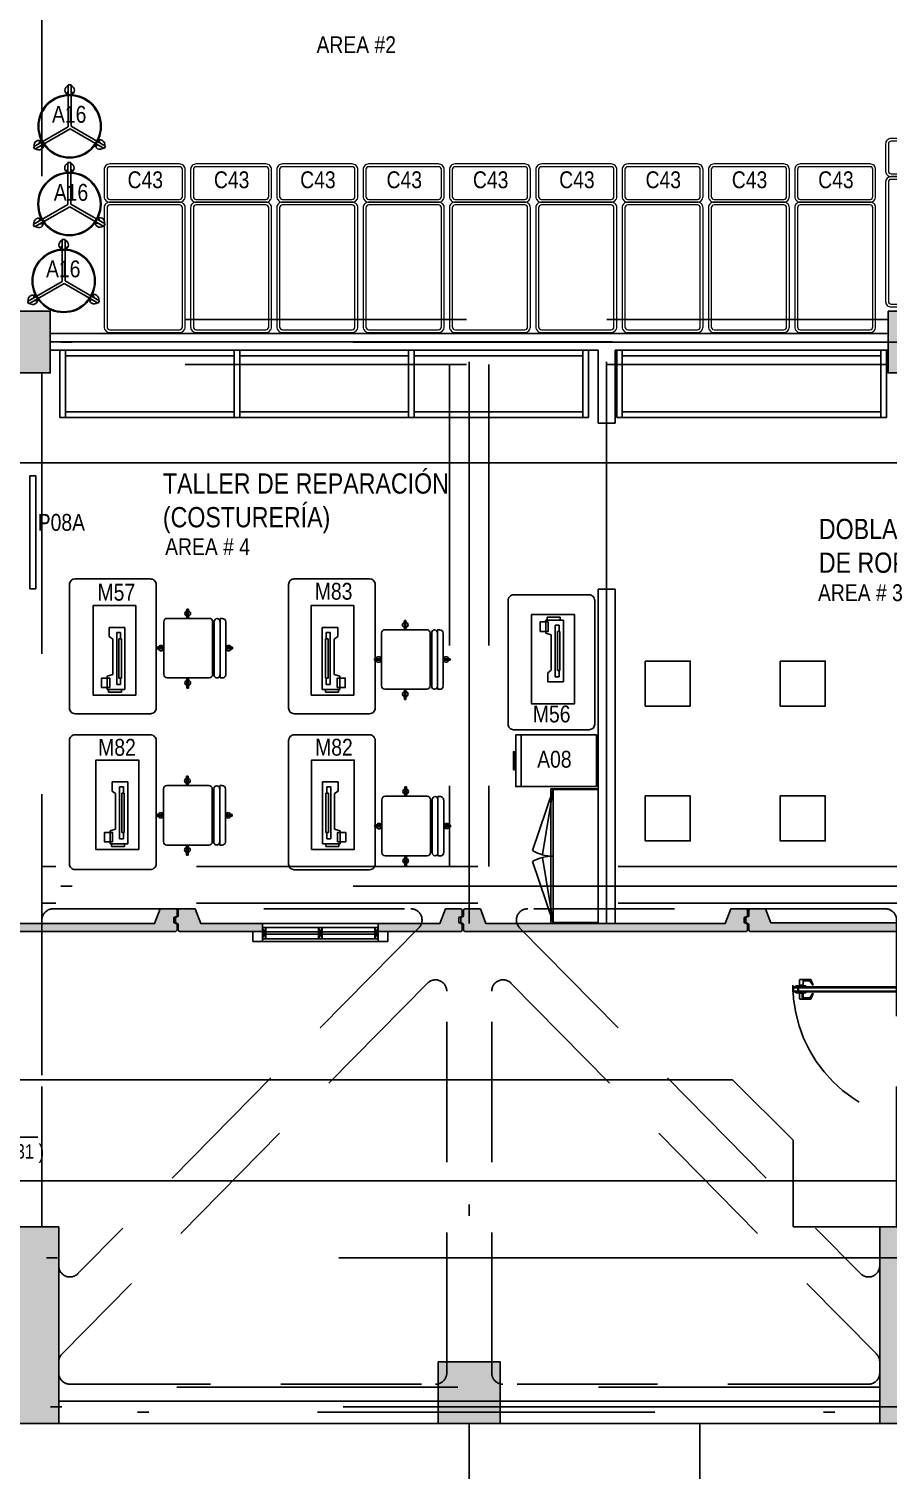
# Model space of a CAD drawing. Extents: x -28 to 131, y -33 to 63.
# Drawn here: x 32.08 to 39.73, y -0.91 to 11.91 of the extents above; entities that cross this region are included whole.
import ezdxf

# ---------------------------------------------------------------- set-up
doc = ezdxf.new("R2010")
doc.units = 0
doc.header["$LTSCALE"] = 10
doc.header["$PDSIZE"] = 0.1
for name, pattern in [('DASHDOT', [1, 0.5, -0.25, 0, -0.25]), ('DASHDOT2', [12.7, 6.35, -3.175, 0, -3.175]), ('HIDDEN', [0.375, 0.25, -0.125]), ('HIDDEN2', [0.1875, 0.125, -0.0625]), ('PHANTOM2', [1.25, 0.625, -0.125, 0.125, -0.125, 0.125, -0.125])]:
    doc.linetypes.add(name, pattern=pattern)
for name, color, linetype in [('1 Panel Nervado', 1, 'Continuous'), ('arq- obras exteriores', 250, 'Continuous'), ('arq-columnas', 6, 'Continuous'), ('arq-ejes', 251, 'DASHDOT2'), ('arq-ejes-principales', 1, 'DASHDOT'), ('arq-equipamiento', 1, 'Continuous'), ('arq-escaleras', 1, 'Continuous'), ('arq-hatch', 252, 'Continuous'), ('arq-indicacion de corte', 5, 'PHANTOM2'), ('arq-mobiliario', 1, 'Continuous'), ('arq-muro', 5, 'Continuous'), ('arq-niveles', 1, 'Continuous'), ('arq-pared baja', 240, 'Continuous'), ('arq-pared mamposteria', 4, 'Continuous'), ('arq-prefabricado', 1, 'Continuous'), ('arq-puertas', 1, 'Continuous'), ('arq-text-aposentos', 3, 'Continuous'), ('arq-text-codigo', 1, 'Continuous'), ('arq-text-equipamiento', 2, 'Continuous'), ('arq-text-mobiliario', 2, 'Continuous'), ('arq-ventanas', 1, 'Continuous'), ('arq-vigas', 251, 'HIDDEN')]:
    doc.layers.add(name, color=color, linetype=linetype)
doc.layers.add('mv', color=191, linetype='Continuous', plot=False)
doc.styles.add('dape 2', font='ARIALN.TTF')

# ---------------------------------------------------------------- blocks, each defined once
blk = doc.blocks.new('S09')
for p, q in [((0.403, 0.258), (0.03, 0.258)), ((0.205, 0.258), (0.205, 0.348)), ((0.218, 0.348), (0.205, 0.348)), ((0.218, 0.348), (0.218, 0.258)), ((0.499, 0.258), (0.499, -0.271)), ((0.52, 0.258), (0.499, 0.258)), ((0, 0.228), (0, -0.242)), ((0.433, -0.242), (0.433, 0.228)), ((0.448, 0.231), (0.448, -0.244)), ((0.55, -0.242), (0.55, 0.232)), ((0, 0), (-0.062, 0)), ((-0.062, 0), (-0.062, -0.014)), ((0.448, 0.026), (0.433, 0.026)), ((0.61, 0), (0.55, 0)), ((0.61, -0.014), (0.61, 0)), ((-0.062, -0.014), (0, -0.014)), ((0.449, -0.042), (0.433, -0.042)), ((0.55, -0.014), (0.61, -0.014)), ((0.03, -0.272), (0.403, -0.272)), ((0.205, -0.355), (0.205, -0.272)), ((0.218, -0.355), (0.205, -0.355)), ((0.218, -0.272), (0.218, -0.355)), ((0.499, -0.271), (0.52, -0.271))]:
    blk.add_line(p, q)
for centre, radius, start, end in [((0.03, 0.228), 0.03, 90, 180), ((0.212, 0.301), 0.0245, 105.2437, 254.7563), ((0.212, 0.301), 0.0245, 285.2437, 74.7563), ((0.403, 0.228), 0.03, 0, 90), ((0.473, 0.232), 0.0257, 360, 180), ((0.52, 0.228), 0.0304, 8.8063, 90), ((-0.025, -0.007), 0.0246, 16.0134, 163.9866), ((0.575, -0.007), 0.024, 17.4264, 162.5736), ((-0.025, -0.007), 0.0246, 197.9938, 342.0062), ((0.575, -0.007), 0.024, 197.4264, 342.5736), ((0.03, -0.242), 0.03, 180, 270), ((0.403, -0.242), 0.03, 270, 360), ((0.473, -0.244), 0.0257, 180, 0), ((0.52, -0.242), 0.0292, 270, 0), ((0.212, -0.315), 0.0245, 106.3464, 253.6536), ((0.212, -0.315), 0.0245, 284.1467, 75.8533)]:
    blk.add_arc(centre, radius, start, end)
blk = doc.blocks.new('A16')
for p, q in [((-0.011, 0.322), (-0.028, 0.303)), ((0.014, 0.382), (-0.011, 0.382)), ((0.014, 0.323), (0.03, 0.303)), ((-0.266, -0.135), (-0.257, -0.111)), ((0.271, -0.14), (0.263, -0.116)), ((-0.306, -0.187), (-0.318, -0.165)), ((-0.254, -0.157), (-0.228, -0.161)), ((0.26, -0.163), (0.234, -0.166)), ((0.311, -0.192), (0.323, -0.17))]:
    blk.add_line(p, q)
at = {"ltscale": 8}
for p, q in [((-0.011, 0.012), (-0.011, 0.382)), ((0.014, 0.008), (0.014, 0.382)), ((-0.011, 0.012), (-0.318, -0.165)), ((0.014, 0.008), (0.323, -0.17)), ((-0.002, -0.012), (-0.306, -0.187)), ((-0.002, -0.012), (0.311, -0.192))]:
    blk.add_line(p, q, dxfattribs=at)
for radius in [0.281, 0.275]:
    blk.add_circle((0.001, 0.012), radius, dxfattribs=at)
for centre, start, end in [((0.001, 0.333), 106.9689, 253.0311), ((0.001, 0.333), 287.5243, 72.4757), ((-0.269, -0.151), 46.9689, 193.0311), ((0.275, -0.156), 346.9689, 133.0311), ((-0.269, -0.151), 227.5243, 12.4757), ((0.275, -0.156), 167.5243, 312.4757)]:
    blk.add_arc(centre, 0.0422, start, end)
blk = doc.blocks.new('MAQUINA DE COCER')
for p, q in [((0.195, 0.237), (0.195, 0.097)), ((0.276, 0.237), (0.195, 0.237)), ((0.239, 0.17), (0.239, 0.135)), ((0.701, 0.17), (0.239, 0.17)), ((0.239, 0.135), (0.296, 0.135)), ((0.299, 0.205), (0.276, 0.237)), ((0.296, 0.151), (0.296, 0.128)), ((0.644, 0.151), (0.296, 0.151)), ((0.296, 0.128), (0.644, 0.128)), ((0.614, 0.205), (0.299, 0.205)), ((0.614, 0.205), (0.629, 0.255)), ((0.629, 0.255), (0.745, 0.255)), ((0.644, 0.128), (0.644, 0.151)), ((0.644, 0.135), (0.701, 0.135)), ((0.701, 0.135), (0.701, 0.17)), ((0.745, 0.097), (0.745, 0.255)), ((0.771, 0.242), (0.745, 0.242)), ((0.771, 0.127), (0.771, 0.242)), ((0.195, 0.097), (0.745, 0.097)), ((0.745, 0.127), (0.771, 0.127))]:
    blk.add_line(p, q)
for points in [[(0.796, 0), (0.796, 0.38), (0, 0.38), (0, 0)], [(0.729, 0.232), (0.729, 0.304), (0.644, 0.304), (0.644, 0.232)]]:
    blk.add_lwpolyline(points, close=True)
blk = doc.blocks.new('C43')
at = {"color": 0, "lineweight": 0}
for points in [[(0, -0.31, 0.414214), (0.05, -0.36), (1.11, -0.36, 0.414214), (1.16, -0.31), (1.16, 0.31, 0.414214), (1.11, 0.36), (0.05, 0.36, 0.414214), (0, 0.31)], [(0.025, -0.31, 0.414214), (0.05, -0.335), (1.11, -0.335, 0.414214), (1.135, -0.31), (1.135, 0.31, 0.414214), (1.11, 0.335), (0.05, 0.335, 0.414214), (0.025, 0.31)], [(1.16, -0.31, 0.414214), (1.21, -0.36), (1.45, -0.36, 0.414214), (1.5, -0.31), (1.5, 0.31, 0.414214), (1.45, 0.36), (1.21, 0.36, 0.414214), (1.16, 0.31)], [(1.185, -0.31, 0.414214), (1.21, -0.335), (1.45, -0.335, 0.414214), (1.475, -0.31), (1.475, 0.31, 0.414214), (1.45, 0.335), (1.21, 0.335, 0.414214), (1.185, 0.31)]]:
    blk.add_lwpolyline(points, format="xyb", close=True, dxfattribs=at)
blk = doc.blocks.new('*U112')
for p, q in [((-0.123, 1.293), (-0.123, 1.203)), ((-0.115, 1.293), (-0.123, 1.293)), ((-0.07, 1.293), (-0.062, 1.293)), ((-0.062, 1.293), (-0.062, 1.203)), ((-0.179, 1.255), (-0.179, 1.158)), ((-0.13, 1.139), (-0.179, 1.158)), ((-0.128, 1.26), (-0.174, 1.26)), ((-0.169, 1.233), (-0.169, 1.167)), ((-0.134, 1.228), (-0.169, 1.228)), ((-0.128, 1.142), (-0.169, 1.167)), ((-0.128, 1.235), (-0.167, 1.235)), ((-0.134, 1.228), (-0.128, 1.235)), ((-0.128, 1.265), (-0.128, 1.23)), ((-0.123, 1.265), (-0.128, 1.265)), ((-0.123, 1.23), (-0.128, 1.23)), ((-0.115, 1.203), (-0.123, 1.203)), ((-0.07, 1.203), (-0.062, 1.203)), ((-0.062, 1.265), (-0.057, 1.265)), ((-0.062, 1.23), (-0.057, 1.23)), ((-0.057, 1.265), (-0.057, 1.23)), ((-0.057, 1.26), (-0.011, 1.26)), ((-0.051, 1.228), (-0.057, 1.235)), ((-0.057, 1.142), (-0.016, 1.167)), ((-0.055, 1.139), (-0.006, 1.158)), ((-0.051, 1.228), (-0.016, 1.228)), ((-0.016, 1.233), (-0.016, 1.167)), ((-0.006, 1.255), (-0.006, 1.158)), ((-0.128, 1.142), (-0.13, 1.139)), ((-0.057, 1.142), (-0.055, 1.139))]:
    blk.add_line(p, q)
for points in [[(-0.115, 1.318), (-0.07, 1.318), (-0.07, 0.109), (-0.115, 0.109)], [(-0.078, 1.273), (-0.108, 1.273), (-0.108, 1.313), (-0.078, 1.313)], [(-0.108, 0.159), (-0.078, 0.159), (-0.078, 1.268), (-0.108, 1.268)], [(-0.078, 0.154), (-0.108, 0.154), (-0.108, 0.114), (-0.078, 0.114)]]:
    blk.add_lwpolyline(points, close=True)
for points in [[(-1.313, -0.069), (-1.32, -0.069), (-1.32, -0.079), (-1.27, -0.079), (-1.27, -0.039), (-1.255, -0.039), (-1.255, 0.031), (-1.27, 0.031), (-1.27, 0.079), (-1.32, 0.079), (-1.32, 0.069), (-1.31, 0.069)], [(-0.065, 0.109), (-0.115, 0.109), (-0.115, 0.099), (-0.065, 0.099)], [(-0.007, -0.069), (0, -0.069), (0, -0.079), (-0.05, -0.079), (-0.05, -0.039), (-0.065, -0.039), (-0.065, 0.031), (-0.05, 0.031), (-0.05, 0.079), (0, 0.079), (0, 0.069), (-0.01, 0.069)], [(-0.051, 0.095), (-0.051, 0.045), (-0.061, 0.045), (-0.061, 0.095)]]:
    blk.add_lwpolyline(points)
blk.add_circle((-0.056, 0.104), 0.01)
at = {"color": 251, "linetype": 'HIDDEN2'}
blk.add_arc((-0.056, 0.104), 1.214, 90, 180, dxfattribs=at)
for centre, radius, start, end in [((-0.174, 1.255), 0.005, 90, 180), ((-0.167, 1.233), 0.002, 90, 180), ((-0.011, 1.255), 0.005, 360, 90)]:
    blk.add_arc(centre, radius, start, end)
at = {"layer": 'arq-puertas'}
blk.add_point((0, 0), dxfattribs=at)
at = {"layer": 'mv'}
blk.add_line((-0.07, 1.318), (-0.056, 1.318), dxfattribs=at)
for p in [(-1.32, 0), (0, 0), (0, 0), (0, 0), (0, 0), (0, 0), (0, 0), (0, 0), (0, 0)]:
    blk.add_point(p, dxfattribs=at)
blk = doc.blocks.new('Mesa 0.40x0.40')
blk.add_lwpolyline([(0.4, 0.4), (0, 0.4), (0, 0), (0.4, 0)], close=True)
blk = doc.blocks.new('ARCHIVO')
at = {"linetype": 'Continuous'}
for p, q in [((0, 0), (0, 0.72)), ((0.46, 0.72), (0, 0.72)), ((0.46, 0), (0.46, 0.72)), ((0.46, 0.05), (0, 0.05)), ((0.46, 0), (0, 0))]:
    blk.add_line(p, q, dxfattribs=at)
for points in [[(0.46, 0.72), (0, 0.72), (0, 0), (0.46, 0)], [(0.28, 0), (0.18, 0), (0.18, -0.01), (0.28, -0.01)], [(0.31, -0.01), (0.15, -0.01), (0.15, -0.02), (0.31, -0.02)]]:
    blk.add_lwpolyline(points, close=True, dxfattribs=at)
blk = doc.blocks.new('B-01')
for p, q in [((0, -0.42), (0, 0)), ((0, 0), (1.2, 0)), ((1.2, -0.42), (1.2, 0)), ((1.2, -0.42), (1.2, 0)), ((0, -0.42), (1.2, -0.42))]:
    blk.add_line(p, q)
at = {"color": 251, "linetype": 'HIDDEN'}
for p, q in [((0.008, -0.4), (0.008, 0)), ((1.192, 0), (1.192, -0.4)), ((0.008, -0.4), (1.192, -0.4))]:
    blk.add_line(p, q, dxfattribs=at)
at = {"color": 251}
for p, q in [((0.008, -0.4), (0.587, -0.495)), ((0.008, -0.4), (0.551, -0.584)), ((1.192, -0.4), (0.613, -0.495)), ((1.192, -0.4), (0.649, -0.584))]:
    blk.add_line(p, q, dxfattribs=at)
for centre, start_param, end_param in [((0.233, -0.4), 4.974188, 5.497787), ((0.967, -0.4), 2.356194, 2.879793)]:
    blk.add_ellipse(centre, major_axis=(0.26, 0.26), ratio=1, start_param=start_param, end_param=end_param, dxfattribs=at)
blk = doc.blocks.new('P08A')
blk.add_lwpolyline([(1.004, 0), (1.004, 0.052), (0, 0.052), (0, 0)], close=True)
blk = doc.blocks.new('0.60x1.50')
for points in [[(0, 0), (0.05, 0), (0.05, 0.6), (0, 0.6)], [(0.05, 0.6), (1.55, 0.6), (1.55, 0.55), (0.05, 0.55)], [(1.6, 0), (1.55, 0), (1.55, 0.6), (1.6, 0.6)], [(0.05, 0), (1.55, 0), (1.55, 0.05), (0.05, 0.05)]]:
    blk.add_lwpolyline(points, close=True)
blk = doc.blocks.new('0.60x2.30')
for points in [[(0, 0), (0.05, 0), (0.05, 0.6), (0, 0.6)], [(0.05, 0.6), (2.35, 0.6), (2.35, 0.55), (0.05, 0.55)], [(2.4, 0), (2.35, 0), (2.35, 0.6), (2.4, 0.6)], [(0.05, 0), (2.35, 0), (2.35, 0.05), (0.05, 0.05)]]:
    blk.add_lwpolyline(points, close=True)
blk = doc.blocks.new('DIV-V')
at = {"layer": 'arq-ventanas', "color": 1}
for p, q in [((0.03, 0.04), (0, -0.06)), ((0.03, -0.06), (0, 0.04))]:
    blk.add_line(p, q, dxfattribs=at)
blk.add_lwpolyline([(0.03, 0.04), (0.03, -0.06), (0, -0.06), (0, 0.04)], close=True, dxfattribs=at)
blk = doc.blocks.new('DRYDRY')
at = {"layer": 'arq-hatch'}
h = blk.add_hatch(color=256, dxfattribs=at)
h.paths.add_polyline_path([(57.442, 122.371), (57.412, 122.384), (57.412, 122.429), (57.442, 122.441), (57.442, 122.496), (57.432, 122.506), (57.292, 122.506), (57.242, 122.376), (55.85, 122.376), (55.85, 122.306), (57.432, 122.306), (57.442, 122.316)])
h.paths.add_polyline_path([(55.85, 122.376), (55.665, 122.376), (55.65, 122.376), (55.65, 122.306), (55.665, 122.306), (55.85, 122.306)])
h.paths.add_polyline_path([(55.45, 122.376), (55.115, 122.376), (55.067, 122.506), (54.925, 122.506), (54.915, 122.496), (54.915, 122.441), (54.891, 122.429), (54.891, 122.384), (54.915, 122.371), (54.915, 122.316), (54.925, 122.306), (55.45, 122.306)])
h.paths.add_polyline_path([(55.65, 122.376), (55.45, 122.376), (55.45, 122.306), (55.65, 122.306)])
h.paths.add_polyline_path([(59.163, 122.376), (57.652, 122.376), (57.603, 122.506), (57.462, 122.506), (57.452, 122.496), (57.452, 122.441), (57.428, 122.429), (57.428, 122.384), (57.452, 122.371), (57.452, 122.316), (57.462, 122.306), (59.163, 122.306)])
h.paths.add_polyline_path([(59.65, 122.376), (59.23, 122.376), (59.225, 122.376, -0.116495), (59.201, 122.337), (59.171, 122.306), (59.23, 122.306), (59.65, 122.306)])
h.paths.add_polyline_path([(62.515, 122.371), (62.485, 122.384), (62.485, 122.429), (62.515, 122.441), (62.515, 122.496), (62.505, 122.506), (62.365, 122.506), (62.315, 122.376), (61.767, 122.376), (60.188, 122.376), (60.141, 122.503, 0.566807), (60.098, 122.337), (60.128, 122.306), (61.767, 122.306), (62.505, 122.306), (62.515, 122.316)])
h.paths.add_polyline_path([(60.141, 122.503), (60.14, 122.506), (59.998, 122.506), (59.988, 122.496), (59.988, 122.441), (59.964, 122.429), (59.964, 122.384), (59.988, 122.371), (59.988, 122.316), (59.998, 122.306), (60.128, 122.306), (60.098, 122.337, -0.566807)])
h.paths.add_polyline_path([(65.052, 122.371), (65.022, 122.384), (65.022, 122.429), (65.052, 122.441), (65.052, 122.496), (65.042, 122.506), (64.902, 122.506), (64.852, 122.376), (64.304, 122.376), (63.85, 122.376), (63.85, 122.306), (64.304, 122.306), (65.042, 122.306), (65.052, 122.316)])
h.paths.add_polyline_path([(63.85, 122.376), (63.65, 122.376), (63.65, 122.306), (63.85, 122.306)])
h.paths.add_polyline_path([(63.65, 122.376), (63.45, 122.376), (63.45, 122.306), (63.65, 122.306)])
h.paths.add_polyline_path([(63.45, 122.376), (62.725, 122.376), (62.704, 122.432), (62.704, 122.376), (62.654, 122.376), (62.654, 122.506), (62.535, 122.506), (62.525, 122.496), (62.525, 122.441), (62.501, 122.429), (62.501, 122.384), (62.525, 122.371), (62.525, 122.316), (62.535, 122.306), (63.45, 122.306)])
h.paths.add_polyline_path([(62.704, 122.432), (62.677, 122.506), (62.654, 122.506), (62.654, 122.376), (62.704, 122.376)], flags=17)
h.paths.add_polyline_path([(53.129, 122.376), (52.578, 122.376), (52.53, 122.506), (52.388, 122.506), (52.378, 122.496), (52.378, 122.441), (52.354, 122.429), (52.354, 122.384), (52.378, 122.371), (52.378, 122.316), (52.388, 122.306), (53.129, 122.306)])
h.paths.add_polyline_path([(54.905, 122.371), (54.875, 122.384), (54.875, 122.429), (54.905, 122.441), (54.905, 122.496), (54.895, 122.506), (54.755, 122.506), (54.705, 122.376), (54.157, 122.376), (54.157, 122.306), (54.895, 122.306), (54.905, 122.316)])
h.paths.add_polyline_path([(57.322, 123.279), (58.202, 123.279), (58.202, 123.512), (57.322, 123.512)], flags=9)
h.paths.add_polyline_path([(56.641, 123.464), (58.885, 123.464), (58.885, 124.142), (56.641, 124.142)], flags=9)
h.paths.add_polyline_path([(57.696, 122.945), (57.218, 122.945), (57.218, 122.715), (57.696, 122.715)], flags=9)
h.paths.add_polyline_path([(57.587, 126.758), (57.587, 126.28), (57.816, 126.28), (57.816, 126.758)], flags=9)
h.paths.add_polyline_path([(57.543, 126.1), (57.543, 125.622), (57.773, 125.622), (57.773, 126.1)], flags=9)
h.paths.add_polyline_path([(58.507, 126.521), (58.507, 126.044), (58.737, 126.044), (58.737, 126.521)], flags=9)
h.paths.add_polyline_path([(58.464, 126.1), (58.464, 125.622), (58.694, 125.622), (58.694, 126.1)], flags=9)
h.paths.add_polyline_path([(59.428, 126.521), (59.428, 126.044), (59.658, 126.044), (59.658, 126.521)], flags=9)
h.paths.add_polyline_path([(59.385, 126.1), (59.385, 125.622), (59.614, 125.622), (59.614, 126.1)], flags=9)
h.paths.add_polyline_path([(59.846, 121.519), (61.22, 121.519), (61.22, 121.772), (59.846, 121.772)], flags=9)
h.paths.add_polyline_path([(59.86, 121.781), (61.221, 121.781), (61.221, 122.048), (59.86, 122.048)], flags=9)
h = blk.add_hatch(color=256, dxfattribs=at)
h.paths.add_polyline_path([(71.882, 122.371), (71.872, 122.381), (70.333, 122.381), (70.285, 122.506), (70.145, 122.506), (70.135, 122.496), (70.135, 122.441), (70.111, 122.429), (70.111, 122.384), (70.135, 122.371), (70.135, 122.316), (70.145, 122.306), (71.807, 122.306), (71.807, 121.873), (71.882, 121.873)])
h.paths.add_polyline_path([(71.882, 120.568), (71.807, 120.568), (71.807, 119.686), (71.817, 119.676), (71.872, 119.676), (71.884, 119.706), (71.929, 119.706), (71.942, 119.676), (71.997, 119.676), (72.007, 119.686), (72.007, 119.826), (71.882, 119.874)])
h.paths.add_polyline_path([(70.125, 122.371), (70.095, 122.384), (70.095, 122.429), (70.125, 122.441), (70.125, 122.496), (70.115, 122.506), (69.975, 122.506), (69.925, 122.376), (69.377, 122.376), (67.798, 122.376), (67.75, 122.506), (67.608, 122.506), (67.598, 122.496), (67.598, 122.441), (67.574, 122.429), (67.574, 122.384), (67.598, 122.371), (67.598, 122.316), (67.608, 122.306), (69.377, 122.306), (70.115, 122.306), (70.125, 122.316)])
h.paths.add_polyline_path([(65.812, 122.376), (65.262, 122.376), (65.213, 122.506), (65.072, 122.506), (65.062, 122.496), (65.062, 122.441), (65.038, 122.429), (65.038, 122.384), (65.062, 122.371), (65.062, 122.316), (65.072, 122.306), (65.812, 122.306)])
h.paths.add_polyline_path([(67.588, 122.371), (67.558, 122.384), (67.558, 122.429), (67.588, 122.441), (67.588, 122.496), (67.578, 122.506), (67.438, 122.506), (67.388, 122.376), (66.84, 122.376), (66.84, 122.306), (67.578, 122.306), (67.588, 122.316)])
at = {"layer": '1 Panel Nervado', "color": 4}
blk.add_line((65.812, 122.376), (65.812, 122.306), dxfattribs=at)
at = {"layer": '1 Panel Nervado'}
blk.add_lwpolyline([(64.304, 122.306), (62.535, 122.306), (62.525, 122.316), (62.525, 122.371), (62.501, 122.384), (62.501, 122.429), (62.525, 122.441), (62.525, 122.496), (62.535, 122.506), (62.677, 122.506), (62.677, 122.506), (62.725, 122.376), (64.304, 122.376)], dxfattribs=at)
at = {"layer": 'arq-prefabricado'}
for p, q in [((70.135, 122.496), (70.145, 122.506)), ((70.145, 122.506), (70.285, 122.506)), ((70.285, 122.506), (70.333, 122.381)), ((70.111, 122.429), (70.135, 122.441)), ((70.111, 122.384), (70.111, 122.429)), ((70.135, 122.371), (70.111, 122.384)), ((70.135, 122.441), (70.135, 122.496)), ((71.872, 122.381), (70.333, 122.381)), ((70.135, 122.316), (70.135, 122.371)), ((70.145, 122.306), (70.135, 122.316)), ((70.145, 122.306), (71.807, 122.306))]:
    blk.add_line(p, q, dxfattribs=at)
for points in [[(64.304, 122.376), (64.852, 122.376), (64.902, 122.506), (64.902, 122.506), (65.042, 122.506), (65.052, 122.496), (65.052, 122.441), (65.022, 122.429), (65.022, 122.384), (65.052, 122.371), (65.052, 122.316), (65.042, 122.306), (64.304, 122.306)], [(65.812, 122.306), (65.072, 122.306), (65.062, 122.316), (65.062, 122.371), (65.038, 122.384), (65.038, 122.429), (65.062, 122.441), (65.062, 122.496), (65.072, 122.506), (65.213, 122.506), (65.213, 122.506), (65.262, 122.376), (65.812, 122.376)], [(66.84, 122.376), (67.388, 122.376), (67.438, 122.506), (67.438, 122.506), (67.578, 122.506), (67.588, 122.496), (67.588, 122.441), (67.558, 122.429), (67.558, 122.384), (67.588, 122.371), (67.588, 122.316), (67.578, 122.306), (66.84, 122.306)], [(69.377, 122.306), (67.608, 122.306), (67.598, 122.316), (67.598, 122.371), (67.574, 122.384), (67.574, 122.429), (67.598, 122.441), (67.598, 122.496), (67.608, 122.506), (67.75, 122.506), (67.75, 122.506), (67.798, 122.376), (69.377, 122.376)], [(69.377, 122.376), (69.925, 122.376), (69.975, 122.506), (69.975, 122.506), (70.115, 122.506), (70.125, 122.496), (70.125, 122.441), (70.095, 122.429), (70.095, 122.384), (70.125, 122.371), (70.125, 122.316), (70.115, 122.306), (69.377, 122.306)]]:
    blk.add_lwpolyline(points, dxfattribs=at)
at = {"layer": 'arq-ventanas', "color": 1}
for p, q in [((65.812, 122.341), (66.84, 122.341)), ((65.842, 122.301), (66.311, 122.301)), ((65.842, 122.281), (66.311, 122.281)), ((66.341, 122.301), (66.81, 122.301)), ((66.341, 122.281), (66.81, 122.281)), ((65.812, 122.241), (66.84, 122.241))]:
    blk.add_line(p, q, dxfattribs=at)
blk.add_lwpolyline([(65.812, 122.376), (65.812, 122.216), (66.84, 122.216), (66.84, 122.376)], close=True, dxfattribs=at)
for points in [[(65.726, 122.306), (65.726, 122.216), (65.812, 122.216), (65.812, 122.306)], [(66.926, 122.306), (66.926, 122.216), (66.84, 122.216), (66.84, 122.306)]]:
    blk.add_lwpolyline(points, dxfattribs=at)
at = {"layer": 'arq-ventanas', "color": 1, "rotation": 179.9993686240186}
blk.add_blockref('DIV-V', (65.842, 122.281), dxfattribs=at)
at = {"layer": 'arq-ventanas', "color": 1, "xscale": -0.9999999999999987, "rotation": 180.0006313759814}
for p in [(66.311, 122.281), (66.81, 122.281)]:
    blk.add_blockref('DIV-V', p, dxfattribs=at)

msp = doc.modelspace()

# ---------------------------------------------------------------- hatches: boundary and pattern name
at = {"layer": 'arq-hatch'}
h = msp.add_hatch(color=256, dxfattribs=at)
h.paths.add_polyline_path([(36, 0.05), (35.8, 0.05), (35.8, -0.05, -0.341993), (35.725, -0.147), (35.725, -0.175), (36, -0.175)])
h.paths.add_polyline_path([(36.2, -0.05), (36.2, 0.05), (36, 0.05), (36, -0.175), (36.275, -0.175), (36.275, -0.147, -0.342004)])
h.paths.add_polyline_path([(36.275, -0.175), (36, -0.175), (36, -0.35), (36.275, -0.35)])
h.paths.add_polyline_path([(36, -0.175), (35.725, -0.175), (35.725, -0.35), (36, -0.35)])
h.paths.add_polyline_path([(35.8, 0.05), (35.725, 0.05), (35.725, -0.147, 0.341993), (35.8, -0.05)], flags=17)
h.paths.add_polyline_path([(36.275, 0.05), (36.2, 0.05), (36.2, -0.05, 0.342004), (36.275, -0.147)], flags=17)
h.paths.add_polyline_path([(36.275, -0.35), (36, -0.35), (36, -0.5), (36.275, -0.5)])
h.paths.add_polyline_path([(36, -0.35), (35.725, -0.35), (35.725, -0.5), (36, -0.5)])

# ---------------------------------------------------------------- linework, layer by layer
at = {"layer": 'arq- obras exteriores'}
msp.add_line((38.05, -0.5), (38.05, -1.846), dxfattribs=at)
at = {"layer": 'arq-columnas'}
for points in [[(31.725, 9.4), (32.275, 9.4), (32.275, 8.85), (31.725, 8.85)], [(39.725, 9.4), (40.275, 9.4), (40.275, 8.85), (39.725, 8.85)], [(31.65, 1.25), (32.35, 1.25), (32.35, -0.5), (31.65, -0.5)], [(39.65, 1.25), (40.35, 1.25), (40.35, -0.5), (39.65, -0.5)], [(35.725, 0.05), (36.275, 0.05), (36.275, -0.5), (35.725, -0.5)]]:
    msp.add_lwpolyline(points, close=True, dxfattribs=at)
at = {"layer": 'arq-ejes', "linetype": 'DASHDOT'}
for p, q in [((32.275, 9.127), (39.725, 9.127)), ((37.222, 3.95), (37.222, 9.127))]:
    msp.add_line(p, q, dxfattribs=at)
at = {"layer": 'arq-ejes', "linetype": 'DASHDOT', "ltscale": 0.6}
msp.add_line((16.35, -0.4), (39.65, -0.4), dxfattribs=at)
at = {"layer": 'arq-ejes-principales'}
for p, q in [((-5.431, 9.125), (60.008, 9.125)), ((36, 8.95), (36, -2.679)), ((-5.431, 4.281), (60.008, 4.281)), ((-5.56, 0.975), (60.008, 0.975)), ((-5.522, -0.35), (60.047, -0.35))]:
    msp.add_line(p, q, dxfattribs=at)
at = {"layer": 'arq-escaleras'}
msp.add_line((36, -2.898), (36, -0.5), dxfattribs=at)
at = {"layer": 'arq-hatch'}
for points in [[(31.725, 9.4), (32.275, 9.4), (31.725, 8.85), (32.275, 8.85)], [(39.725, 9.4), (40.275, 9.4), (39.725, 8.85), (40.275, 8.85)], [(31.65, 1.25), (32.35, 1.25), (31.65, -0.5), (32.35, -0.5)], [(39.65, 1.25), (40.35, 1.25), (39.65, -0.5), (40.35, -0.5)]]:
    msp.add_solid(points, dxfattribs=at)
at = {"layer": 'arq-indicacion de corte', "ltscale": 3}
for p, q in [((-7.841, 8.05), (63.8, 8.05)), ((-7.553, 1.661), (64.087, 1.661))]:
    msp.add_line(p, q, dxfattribs=at)
at = {"layer": 'arq-mobiliario'}
for points in [[(33.216, 5.867), (33.216, 6.967, 0.414214), (33.166, 7.017), (32.495, 7.017, 0.414214), (32.445, 6.967), (32.445, 5.867, 0.414214), (32.495, 5.817), (33.166, 5.817, 0.414214)], [(35.164, 5.867), (35.164, 6.967, 0.414214), (35.114, 7.017), (34.444, 7.017, 0.414214), (34.394, 6.967), (34.394, 5.867, 0.414214), (34.444, 5.817), (35.114, 5.817, 0.414214)], [(37.116, 5.725), (37.116, 6.825, 0.414214), (37.066, 6.875), (36.395, 6.875, 0.414214), (36.345, 6.825), (36.345, 5.725, 0.414214), (36.395, 5.675), (37.066, 5.675, 0.414214)], [(33.216, 4.48), (33.216, 5.58, 0.414214), (33.166, 5.63), (32.495, 5.63, 0.414214), (32.445, 5.58), (32.445, 4.48, 0.414214), (32.495, 4.43), (33.166, 4.43, 0.414214)], [(35.164, 4.479), (35.164, 5.579, 0.414214), (35.114, 5.629), (34.444, 5.629, 0.414214), (34.394, 5.579), (34.394, 4.479, 0.414214), (34.444, 4.429), (35.114, 4.429, 0.414214)]]:
    msp.add_lwpolyline(points, format="xyb", close=True, dxfattribs=at)
at = {"layer": 'arq-muro'}
msp.add_lwpolyline([(32.35, -0.3), (39.65, -0.3), (39.65, -0.5), (32.35, -0.5)], close=True, dxfattribs=at)
at = {"layer": 'arq-niveles'}
msp.add_line((32.163, 2.05), (30.291, 2.05), dxfattribs=at)
at = {"layer": 'arq-pared baja', "color": 2}
for p, q in [((38.34, 2.56), (0.078, 2.56)), ((38.879, 2.021), (38.34, 2.56)), ((38.879, 2.021), (38.879, 1.25)), ((39.65, 1.25), (38.879, 1.25))]:
    msp.add_line(p, q, dxfattribs=at)
at = {"layer": 'arq-pared mamposteria'}
for p, q in [((37.147, 8.403), (37.147, 9.053)), ((37.297, 8.403), (37.297, 9.053)), ((37.147, 8.403), (37.297, 8.403)), ((37.147, 3.95), (37.147, 6.925)), ((37.147, 6.925), (37.297, 6.925)), ((37.297, 6.925), (37.297, 3.95)), ((37.297, 3.95), (37.147, 3.95))]:
    msp.add_line(p, q, dxfattribs=at)
msp.add_lwpolyline([(37.297, 9.053), (39.725, 9.053), (39.725, 9.2), (32.275, 9.2), (32.275, 9.053), (37.147, 9.053)], dxfattribs=at)
at = {"layer": 'arq-vigas'}
for p, q in [((32.2, 16.85), (32.2, 9.4)), ((39.725, 9.325), (32.275, 9.325)), ((39.725, 8.925), (32.275, 8.925)), ((35.825, 8.925), (35.825, 4.456)), ((36.175, 8.925), (36.175, 4.456)), ((32.2, 8.85), (32.2, 1.25)), ((39.825, 4.456), (32.2, 4.456)), ((39.825, 4.131), (32.2, 4.131)), ((39.65, -0.175), (32.35, -0.175)), ((39.65, -0.5), (32.35, -0.5))]:
    msp.add_line(p, q, dxfattribs=at)
at = {"layer": 'arq-vigas', "color": 251, "linetype": 'HIDDEN2'}
for points in [[(32.35, 1.25), (32.2, 1.25), (32.2, 3.981, -0.414214), (32.3, 4.081), (35.48, 4.081, -0.665421), (35.552, 3.911), (32.521, 0.834, -0.670944), (32.35, 0.904), (32.35, 1.25)], [(39.65, 1.25), (39.8, 1.25), (39.8, 3.981, 0.414214), (39.7, 4.081), (36.52, 4.081, 0.665421), (36.448, 3.911), (39.479, 0.834, 0.670944), (39.65, 0.904), (39.65, 1.25)]]:
    msp.add_lwpolyline(points, format="xyb", dxfattribs=at)
for points in [[(35.8, -0.05), (35.8, 3.349, 0.670944), (35.629, 3.419), (32.379, 0.119, 0.196929), (32.35, 0.049), (32.35, -0.05, 0.414214), (32.45, -0.15), (35.7, -0.15, 0.414214)], [(36.2, -0.05), (36.2, 3.349, -0.670944), (36.371, 3.419), (39.621, 0.119, -0.196929), (39.65, 0.049), (39.65, -0.05, -0.414214), (39.55, -0.15), (36.3, -0.15, -0.414214)]]:
    msp.add_lwpolyline(points, format="xyb", close=True, dxfattribs=at)

# ---------------------------------------------------------------- block references
at = {"layer": 'arq-equipamiento', "xscale": -1}
for p in [(32.448, 11.033), (32.446, 10.341), (32.395, 9.657)]:
    msp.add_blockref('A16', p, dxfattribs=at)
at = {"layer": 'arq-equipamiento'}
for name, p, rotation in [('C43', (40.062, 9.437), 90), ('C43', (33.114, 9.21), 90), ('C43', (33.882, 9.21), 90), ('C43', (34.649, 9.21), 90), ('C43', (35.417, 9.21), 90), ('C43', (36.184, 9.21), 90), ('C43', (36.952, 9.21), 90), ('C43', (37.719, 9.21), 90), ('C43', (38.487, 9.21), 90), ('C43', (39.254, 9.21), 90), ('P08A', (32.145, 6.93), 90), ('MAQUINA DE COCER', (34.594, 6.779), 270), ('MAQUINA DE COCER', (36.935, 5.905), 90), ('MAQUINA DE COCER', (34.598, 5.405), 270)]:
    msp.add_blockref(name, p, dxfattribs=dict(at, rotation=rotation))
at = {"layer": 'arq-equipamiento', "xscale": -1, "rotation": 89.9997345096399}
for p in [(33.035, 6.779), (33.061, 5.405)]:
    msp.add_blockref('MAQUINA DE COCER', p, dxfattribs=at)
at = {"layer": 'arq-mobiliario'}
for name, p in [('0.60x1.50', (32.361, 8.453)), ('0.60x1.50', (33.911, 8.453)), ('0.60x1.50', (35.461, 8.453)), ('0.60x2.30', (37.311, 8.453))]:
    msp.add_blockref(name, p, dxfattribs=at)
at = {"layer": 'arq-mobiliario', "xscale": -1}
for p, rotation in [((33.285, 6.394), 179.9997345096401), ((35.219, 6.293), 180), ((33.282, 4.906), 179.9997345096401), ((35.223, 4.81), 180)]:
    msp.add_blockref('S09', p, dxfattribs=dict(at, rotation=rotation))
for p in [(37.965, 5.885), (39.165, 5.885), (37.965, 4.685), (39.165, 4.685)]:
    msp.add_blockref('Mesa 0.40x0.40', p, dxfattribs=at)
at = {"layer": 'arq-mobiliario', "rotation": 270}
for name, p in [('ARCHIVO', (36.413, 5.629)), ('B-01', (37.147, 5.15))]:
    msp.add_blockref(name, p, dxfattribs=at)
at = {"layer": 'arq-prefabricado', "color": 1}
msp.add_blockref('DRYDRY', (-31.65, -118.426), dxfattribs=at)
at = {"layer": 'arq-puertas', "rotation": 90}
msp.add_blockref('*U112', (40.196, 3.457), dxfattribs=at)

# ---------------------------------------------------------------- texts
at = {"layer": 'arq-niveles', "color": 2, "style": 'dape 2'}
msp.add_text('1177.40 m  ( -0.31 )', height=0.12821, dxfattribs=at).set_placement((30.93, 1.858))
at = {"layer": 'arq-text-aposentos', "char_height": 0.18, "width": 4.62467, "attachment_point": 7, "style": 'dape 2'}
for s, insert in [('TALLER DE REPARACIÓN\\P(COSTURERÍA)', (33.276, 7.422)), ('DOBLADO Y ALMACENAJE \\PDE ROPA QUIRURGICA', (39.109, 7.022))]:
    msp.add_mtext(s, dxfattribs=dict(at, insert=insert))
at = {"layer": 'arq-text-codigo', "style": 'dape 2'}
for s, p in [('AREA #2', (34.642, 11.696)), ('AREA # 4', (33.296, 7.229)), ('AREA # 3', (39.101, 6.819))]:
    msp.add_text(s, height=0.15, dxfattribs=at).set_placement(p)
at = {"layer": 'arq-text-equipamiento', "color": 2, "char_height": 0.15, "attachment_point": 1, "style": 'dape 2'}
for s, insert, width in [('A16', (32.29, 11.227), 0.44803), ('C43', (32.962, 10.644), 0.44803), ('C43', (33.73, 10.644), 0.44803), ('C43', (34.497, 10.644), 0.44803), ('C43', (35.265, 10.644), 0.44803), ('C43', (36.033, 10.644), 0.44803), ('C43', (36.8, 10.644), 0.44803), ('C43', (37.568, 10.644), 0.44803), ('C43', (38.335, 10.644), 0.44803), ('C43', (39.103, 10.644), 0.44803), ('A16', (32.237, 9.851), 0.44803), ('P08A', (32.163, 7.595), 0.02367)]:
    msp.add_mtext(s, dxfattribs=dict(at, insert=insert, width=width))
at = {"layer": 'arq-text-equipamiento', "char_height": 0.15, "attachment_point": 1, "style": 'dape 2'}
for s, insert, width in [('A16', (32.306, 10.532), 1.30113), ('M83', (34.627, 6.982), 0.3421), ('M56', (36.566, 5.89), 1.30113), ('M82', (34.63, 5.594), 0.3421)]:
    msp.add_mtext(s, dxfattribs=dict(at, insert=insert, width=width))
at = {"layer": 'arq-text-equipamiento', "char_height": 0.15, "width": 0.3421, "attachment_point": 7, "rotation": 359.9995, "style": 'dape 2'}
for s, insert in [('M57', (32.695, 6.821)), ('M82', (32.701, 5.441))]:
    msp.add_mtext(s, dxfattribs=dict(at, insert=insert))
at = {"layer": 'arq-text-mobiliario', "insert": (36.604, 5.335), "char_height": 0.15, "width": 0.36387, "attachment_point": 7, "style": 'dape 2'}
msp.add_mtext('A08', dxfattribs=at)

doc.saveas('drawing.dxf')
